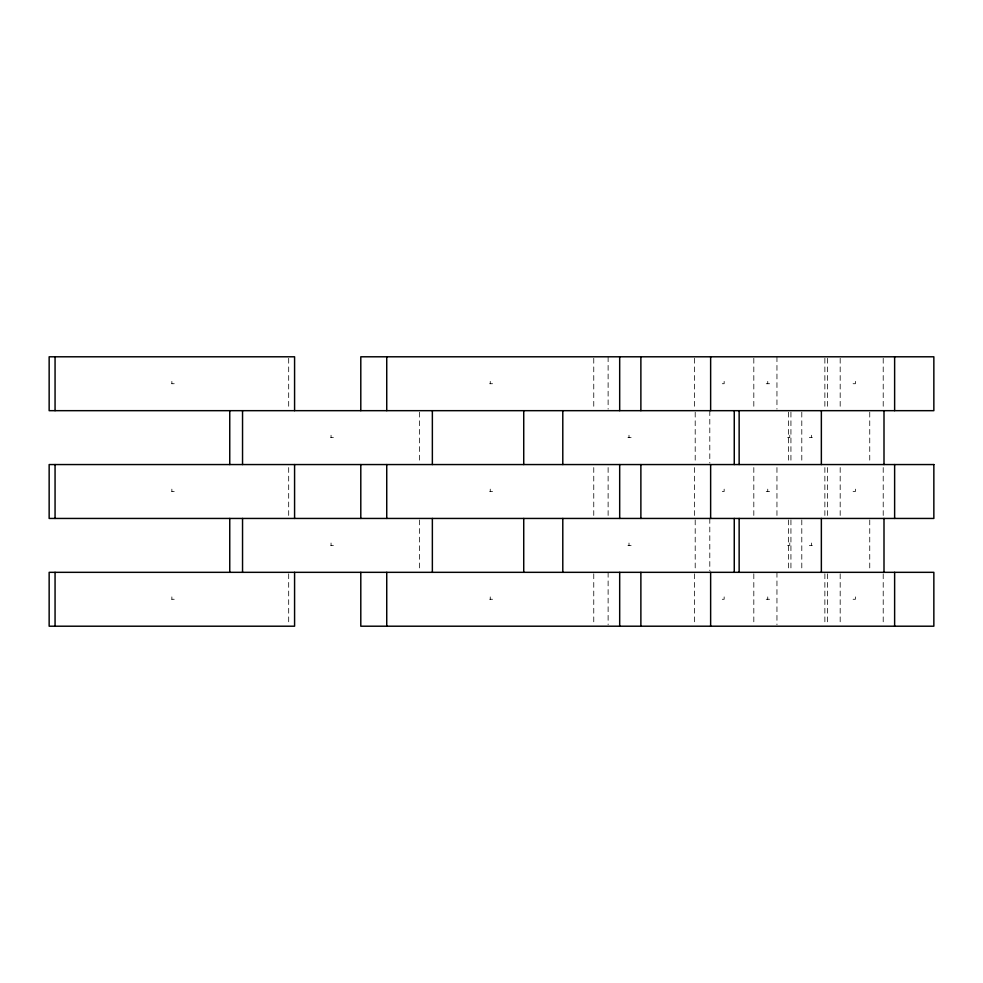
<?xml version="1.0" encoding="UTF-8"?>
<svg xmlns="http://www.w3.org/2000/svg" width="983" height="983" viewBox="0 0 983 983"><rect width="100%" height="100%" fill="white"/><g stroke="black" fill="none" stroke-linecap="round" stroke-linejoin="round"><path stroke-width="0.74" stroke-dasharray="4.92 3.69" d="M171.742 383.726L174.224 383.726M489.681 383.726L492.532 383.726M722.272 383.726L724.152 383.726L724.152 381.367M766.236 383.726L769.566 383.726M853.084 383.726L855.394 383.726L855.394 381.367M330.706 437.619L333.397 437.619M627.94 437.619L631.111 437.619M787.629 437.619L789.779 437.619L789.779 435.248M809.341 437.619L812.351 437.619M171.742 491.5L174.224 491.5M489.681 491.5L492.532 491.5M722.272 491.5L724.152 491.5L724.152 489.141M766.236 491.5L769.566 491.5M853.084 491.5L855.394 491.5L855.394 489.141M330.706 545.381L333.397 545.381M627.94 545.381L631.111 545.381M787.629 545.381L789.779 545.381L789.779 543.021M809.341 545.381L812.351 545.381M171.742 599.274L174.224 599.274M489.681 599.274L492.532 599.274M722.272 599.274L724.152 599.274L724.152 596.902M766.236 599.274L769.566 599.274M853.084 599.274L855.394 599.274L855.394 596.902M883.213 358.291L883.213 409.174M883.213 467.552L883.213 515.448M883.213 573.826L883.213 624.709M869.746 412.172L869.746 463.067M869.746 519.933L869.746 570.828M840.182 358.291L840.182 409.174M840.182 467.552L840.182 515.448M840.182 573.826L840.182 624.709M827.588 358.291L827.588 409.174M827.588 467.552L827.588 515.448M827.588 573.826L827.588 624.709M824.872 358.291L824.872 409.174M824.872 467.552L824.872 515.448M824.872 573.826L824.872 624.709M811.577 435.248L811.577 437.619M811.577 543.021L811.577 545.381M801.796 412.172L801.796 463.067M801.796 519.933L801.796 570.828M790.934 412.172L790.934 463.067M790.934 519.933L790.934 570.828M788.624 412.172L788.624 463.067M788.624 519.933L788.624 570.828M776.951 356.792L776.951 409.174M776.951 467.552L776.951 515.448M776.951 572.327L776.951 624.709M767.748 381.367L767.748 383.726M767.748 489.141L767.748 491.5M767.748 596.902L767.748 599.274M753.814 358.291L753.814 409.174M753.814 467.552L753.814 515.448M753.814 573.826L753.814 624.709M709.8 410.673L709.8 463.067M709.8 518.446L709.8 570.828M695.202 412.172L695.202 463.067M695.202 519.933L695.202 570.828M694.49 358.291L694.49 409.174M694.49 467.552L694.49 515.448M694.49 573.826L694.49 624.709M628.997 435.248L628.997 437.619M628.997 543.021L628.997 545.381M608.121 356.792L608.121 409.174M608.121 467.552L608.121 515.448M608.121 572.327L608.121 624.709M593.757 358.291L593.757 409.174M593.757 467.552L593.757 515.448M593.757 573.826L593.757 624.709M490.247 381.367L490.247 383.726M490.247 489.141L490.247 491.5M490.247 596.902L490.247 599.274M419.569 412.172L419.569 463.067M419.569 519.933L419.569 570.828M331.05 435.248L331.05 437.619M331.05 543.021L331.05 545.381M288.683 358.291L288.683 409.174M288.683 467.552L288.683 515.448M288.683 573.826L288.683 624.709M171.865 381.367L171.865 383.726M171.865 489.141L171.865 491.5M171.865 596.902L171.865 599.274"/><path stroke-width="1.47" d="M894.628 356.792L894.628 410.673M894.628 464.554L894.628 518.446M894.628 572.327L894.628 626.208M884 410.673L884 464.554M884 518.446L884 572.327M821.358 410.673L821.358 464.554M821.358 518.446L821.358 572.327M739.142 410.673L739.142 464.554M739.142 518.446L739.142 572.327M734.264 410.673L734.264 464.554M734.264 518.446L734.264 572.327M710.635 356.792L710.635 410.673M710.635 464.554L710.635 518.446M710.635 572.327L710.635 626.208M640.879 356.792L640.879 410.673M640.879 464.554L640.879 518.446M640.879 572.327L640.879 626.208M619.683 356.792L619.683 410.673M619.683 464.554L619.683 518.446M619.683 572.327L619.683 626.208M562.792 410.673L562.792 464.554M562.792 518.446L562.792 572.327M523.73 410.673L523.73 464.554M523.73 518.446L523.73 572.327M432.36 410.673L432.36 464.554M432.36 518.446L432.36 572.327M386.737 356.792L386.737 410.673M386.737 464.554L386.737 518.446M386.737 572.327L386.737 626.208M360.798 410.673L360.798 356.792L933.85 356.792L933.85 410.673L49.15 410.673L49.15 356.792L294.581 356.792L294.581 410.673M360.798 464.554L360.798 518.446M360.798 572.327L360.798 626.208L933.85 626.208L933.85 572.327L49.15 572.327L49.15 626.208L294.581 626.208L294.581 572.327M294.581 464.554L294.581 518.446M242.543 410.673L242.543 464.554M242.543 518.446L242.543 572.327M229.752 410.673L229.752 464.554M229.752 518.446L229.752 572.327M55.06 356.792L55.06 410.673M55.06 464.554L55.06 518.446M55.06 572.327L55.06 626.208M933.85 464.554L49.15 464.554L49.15 518.446L933.85 518.446L933.85 464.554"/></g></svg>
